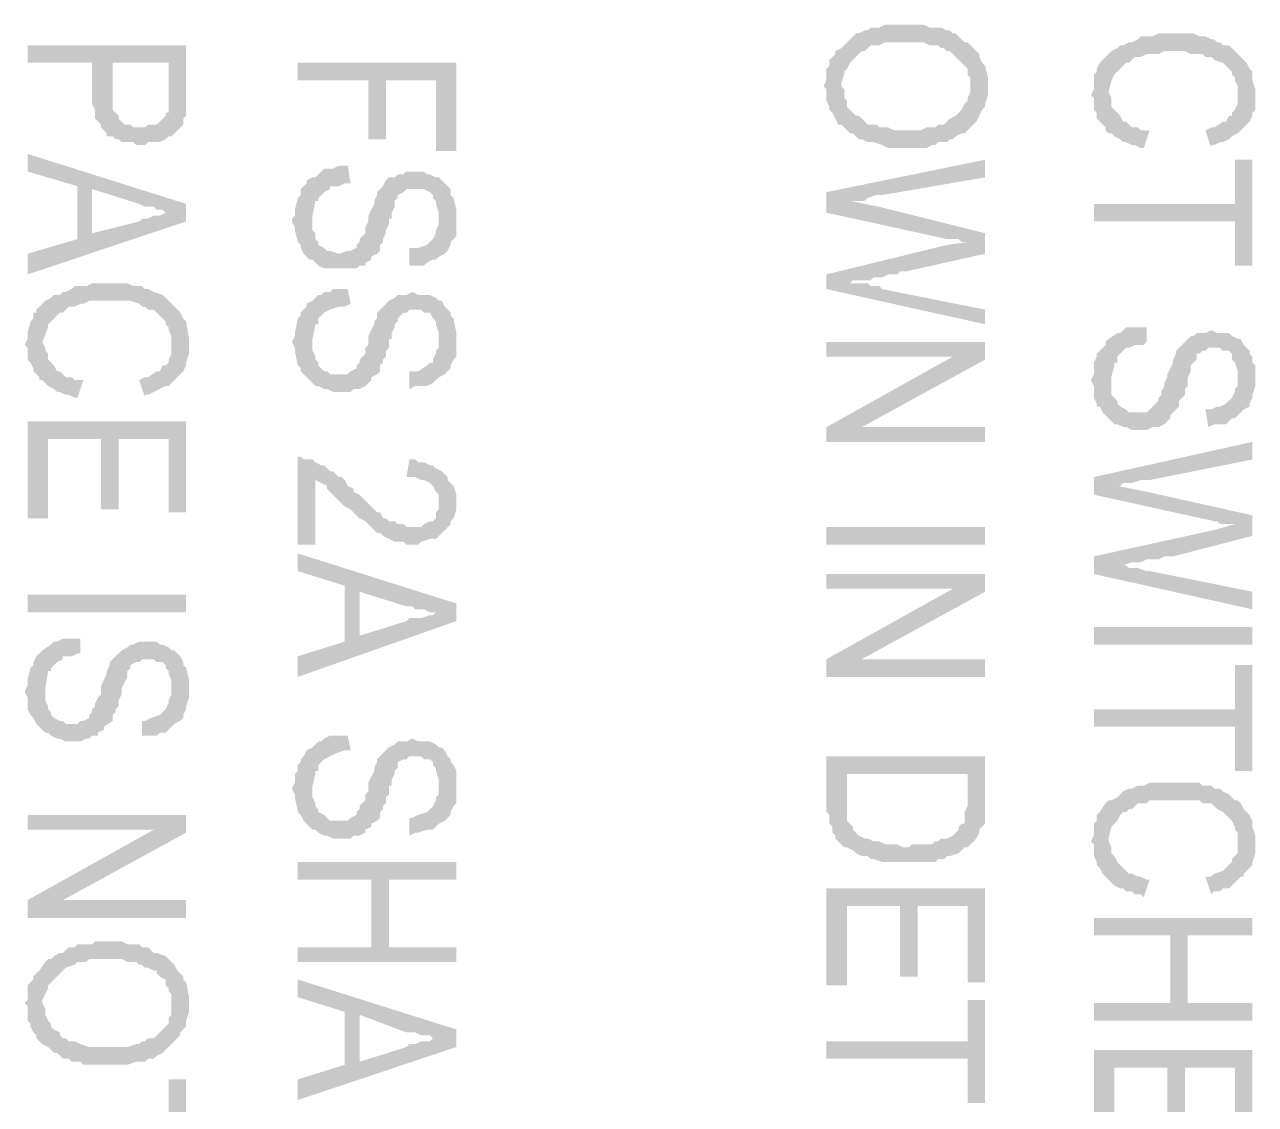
# Model space of a CAD drawing. Header units: inches. Extents: x -186 to 186, y -282 to 282.
# Drawn here: x -17.67 to -2.15, y 80.98 to 94.59 of the extents above; entities that cross this region are included whole.
import ezdxf

# ---------------------------------------------------------------- set-up
doc = ezdxf.new("R2010")
doc.units = ezdxf.units.IN
doc.header["$MEASUREMENT"] = 0
doc.layers.add('H', color=7, linetype='CONTINUOUS', lineweight=100)

msp = doc.modelspace()

# ---------------------------------------------------------------- hatches: boundary and pattern name
at = {"layer": 'H', "linetype": 'Continuous'}
for points in [[(-5.519, 93.815), (-5.519, 93.926), (-5.556, 94.074), (-5.593, 94.111), (-5.63, 94.185), (-5.63, 94.222), (-5.667, 94.259), (-5.704, 94.296), (-5.741, 94.333), (-5.778, 94.37), (-5.815, 94.37), (-5.852, 94.407), (-5.926, 94.481), (-5.963, 94.481), (-6, 94.519), (-6.037, 94.519), (-6.111, 94.556), (-6.148, 94.556), (-6.222, 94.556), (-6.259, 94.556), (-6.333, 94.593), (-6.37, 94.593), (-6.704, 94.593), (-6.778, 94.593), (-6.815, 94.593), (-6.889, 94.556), (-6.926, 94.556), (-7, 94.556), (-7.037, 94.519), (-7.074, 94.519), (-7.148, 94.481), (-7.185, 94.481), (-7.222, 94.444), (-7.259, 94.407), (-7.296, 94.37), (-7.333, 94.333), (-7.37, 94.296), (-7.444, 94.259), (-7.444, 94.222), (-7.481, 94.185), (-7.519, 94.148), (-7.519, 94.074), (-7.556, 94.037), (-7.556, 93.926), (-7.556, 93.889), (-7.593, 93.815), (-7.556, 93.778), (-7.556, 93.667), (-7.556, 93.63), (-7.519, 93.556), (-7.519, 93.519), (-7.481, 93.481), (-7.444, 93.407), (-7.407, 93.333), (-7.37, 93.333), (-7.37, 93.852), (-7.333, 93.963), (-7.333, 94), (-7.296, 94.037), (-7.259, 94.111), (-7.222, 94.148), (-7.185, 94.185), (-7.148, 94.222), (-7.111, 94.259), (-7.074, 94.259), (-7, 94.333), (-6.889, 94.333), (-6.815, 94.37), (-6.778, 94.37), (-6.63, 94.37), (-6.556, 94.37), (-6.519, 94.37), (-6.37, 94.37), (-6.333, 94.37), (-6.259, 94.333), (-6.185, 94.333), (-6.148, 94.333), (-6.111, 94.296), (-6.074, 94.296), (-6.037, 94.259), (-6, 94.259), (-5.963, 94.222), (-5.926, 94.185), (-5.889, 94.148), (-5.852, 94.111), (-5.815, 94.074), (-5.778, 94.037), (-5.778, 93.963), (-5.741, 93.926), (-5.741, 93.296), (-5.704, 93.333), (-5.667, 93.37), (-5.63, 93.444), (-5.593, 93.519), (-5.556, 93.556), (-5.556, 93.593), (-5.519, 93.704), (-5.519, 93.778)], [(-2.37, 94.222), (-2.407, 94.259), (-2.444, 94.296), (-2.481, 94.333), (-2.556, 94.333), (-2.593, 94.37), (-2.63, 94.37), (-2.667, 94.407), (-2.704, 94.407), (-2.778, 94.444), (-2.815, 94.444), (-2.852, 94.444), (-2.926, 94.481), (-2.963, 94.481), (-3.037, 94.481), (-3.259, 94.481), (-3.333, 94.481), (-3.37, 94.481), (-3.444, 94.444), (-3.481, 94.444), (-3.556, 94.444), (-3.593, 94.444), (-3.63, 94.407), (-3.704, 94.37), (-3.741, 94.37), (-3.815, 94.333), (-3.852, 94.333), (-3.889, 94.296), (-3.963, 94.259), (-4, 94.222), (-4.037, 94.185), (-4.074, 94.148), (-4.111, 94.111), (-4.148, 94.037), (-4.148, 94), (-4.185, 93.963), (-4.185, 93.852), (-4.185, 93.778), (-4.222, 93.704), (-4.185, 93.667), (-4.185, 93.63), (-4.185, 93.556), (-4.185, 93.519), (-4.148, 93.481), (-4.148, 93.407), (-4.111, 93.37), (-4.074, 93.333), (-4.037, 93.296), (-4.037, 93.259), (-4, 93.222), (-4, 93.741), (-3.963, 93.889), (-3.926, 93.963), (-3.889, 94), (-3.852, 94.037), (-3.815, 94.074), (-3.778, 94.111), (-3.741, 94.111), (-3.704, 94.148), (-3.667, 94.185), (-3.63, 94.185), (-3.593, 94.185), (-3.519, 94.222), (-3.481, 94.222), (-3.407, 94.222), (-3.37, 94.222), (-3.296, 94.259), (-3.037, 94.259), (-2.963, 94.222), (-2.889, 94.222), (-2.852, 94.222), (-2.815, 94.222), (-2.778, 94.185), (-2.704, 94.185), (-2.667, 94.148), (-2.556, 94.111), (-2.519, 94.074), (-2.481, 94.037), (-2.444, 94), (-2.444, 93.963), (-2.407, 93.926), (-2.407, 93.889), (-2.37, 93.815), (-2.37, 93.778), (-2.37, 93.704)], [(-15.63, 93.704), (-15.63, 94.333), (-17.63, 94.333), (-17.63, 94.111), (-16.815, 94.111), (-16.815, 93.593), (-16.778, 93.519), (-16.778, 93.407), (-16.741, 93.37), (-16.704, 93.333), (-16.704, 93.296), (-16.667, 93.259), (-16.63, 93.222), (-16.63, 93.185), (-16.556, 93.185), (-16.556, 94.111), (-15.852, 94.111), (-15.852, 93.185), (-15.815, 93.185), (-15.778, 93.222), (-15.741, 93.259), (-15.704, 93.296), (-15.667, 93.333), (-15.667, 93.407), (-15.63, 93.444), (-15.63, 93.481), (-15.63, 93.519), (-15.63, 93.556), (-15.63, 93.63)], [(-2.148, 93.704), (-2.148, 93.778), (-2.185, 93.889), (-2.185, 93.963), (-2.185, 94), (-2.222, 94.037), (-2.259, 94.111), (-2.296, 94.148), (-2.333, 94.185), (-2.37, 94.222), (-2.37, 93.704), (-2.37, 93.63), (-2.37, 93.593), (-2.407, 93.519), (-2.444, 93.481), (-2.444, 93.444), (-2.481, 93.444), (-2.519, 93.37), (-2.556, 93.37), (-2.667, 93.296), (-2.704, 93.296), (-2.778, 93.259), (-2.704, 93.037), (-2.704, 93.074), (-2.667, 93.074), (-2.593, 93.111), (-2.556, 93.111), (-2.481, 93.148), (-2.444, 93.185), (-2.37, 93.222), (-2.333, 93.259), (-2.296, 93.296), (-2.259, 93.333), (-2.222, 93.37), (-2.185, 93.444), (-2.185, 93.481), (-2.148, 93.519), (-2.148, 93.593), (-2.148, 93.63)], [(-15.852, 93.185), (-15.852, 93.704), (-15.852, 93.593), (-15.852, 93.556), (-15.852, 93.481), (-15.889, 93.481), (-15.889, 93.444), (-15.963, 93.37), (-16, 93.333), (-16.037, 93.333), (-16.111, 93.333), (-16.148, 93.296), (-16.296, 93.296), (-16.333, 93.333), (-16.407, 93.333), (-16.444, 93.37), (-16.481, 93.407), (-16.481, 93.444), (-16.519, 93.481), (-16.556, 93.519), (-16.556, 93.556), (-16.556, 93.63), (-16.556, 93.704), (-16.556, 94.111), (-16.556, 93.185), (-16.519, 93.148), (-16.481, 93.148), (-16.444, 93.111), (-16.37, 93.111), (-16.296, 93.111), (-16.259, 93.074), (-16.148, 93.074), (-16.111, 93.111), (-16.037, 93.111), (-16, 93.111), (-15.963, 93.111), (-15.889, 93.148)], [(-12.222, 93), (-12.222, 94.111), (-14.222, 94.111), (-14.222, 93.889), (-13.333, 93.889), (-13.333, 93.148), (-13.111, 93.148), (-13.111, 93.889), (-12.481, 93.889), (-12.481, 93)], [(-5.741, 93.296), (-5.741, 93.815), (-5.741, 93.741), (-5.778, 93.667), (-5.778, 93.63), (-5.815, 93.593), (-5.852, 93.519), (-5.889, 93.481), (-5.926, 93.444), (-6, 93.407), (-6.037, 93.37), (-6.074, 93.333), (-6.111, 93.333), (-6.148, 93.333), (-6.185, 93.296), (-6.259, 93.296), (-6.296, 93.296), (-6.37, 93.259), (-6.704, 93.259), (-6.778, 93.296), (-6.815, 93.296), (-6.889, 93.296), (-6.926, 93.333), (-7, 93.333), (-7.037, 93.333), (-7.074, 93.37), (-7.111, 93.407), (-7.148, 93.444), (-7.185, 93.444), (-7.222, 93.481), (-7.259, 93.519), (-7.296, 93.556), (-7.296, 93.63), (-7.333, 93.667), (-7.333, 93.704), (-7.333, 93.778), (-7.37, 93.815), (-7.37, 93.333), (-7.333, 93.296), (-7.259, 93.222), (-7.222, 93.222), (-7.185, 93.185), (-7.148, 93.148), (-7.111, 93.148), (-7.037, 93.111), (-7, 93.111), (-6.963, 93.111), (-6.852, 93.074), (-6.778, 93.037), (-6.741, 93.037), (-6.667, 93.037), (-6.407, 93.037), (-6.37, 93.037), (-6.296, 93.037), (-6.222, 93.074), (-6.185, 93.074), (-6.148, 93.111), (-6.111, 93.111), (-6.037, 93.111), (-6, 93.148), (-5.963, 93.148), (-5.926, 93.185), (-5.852, 93.222), (-5.815, 93.222), (-5.778, 93.259)], [(-3.481, 93.259), (-3.519, 93.259), (-3.593, 93.259), (-3.63, 93.296), (-3.704, 93.296), (-3.741, 93.333), (-3.778, 93.37), (-3.815, 93.37), (-3.852, 93.444), (-3.889, 93.481), (-3.926, 93.519), (-3.963, 93.556), (-3.963, 93.63), (-3.963, 93.667), (-4, 93.741), (-4, 93.222), (-3.963, 93.222), (-3.926, 93.185), (-3.852, 93.148), (-3.815, 93.111), (-3.778, 93.111), (-3.704, 93.074), (-3.667, 93.074), (-3.593, 93.037), (-3.556, 93.037)], [(-15.63, 92.111), (-15.63, 92.333), (-17.63, 92.963), (-17.63, 92.741), (-17, 92.556), (-17, 91.889), (-16.815, 92.519), (-16.222, 92.333), (-16.148, 92.296), (-16.111, 92.296), (-16.037, 92.296), (-16, 92.259), (-15.926, 92.259), (-15.889, 92.222), (-15.815, 92.222)], [(-13.556, 92.593), (-13.593, 92.815), (-13.704, 92.815), (-13.778, 92.778), (-13.815, 92.778), (-13.889, 92.778), (-13.926, 92.741), (-13.963, 92.704), (-14, 92.667), (-14.037, 92.667), (-14.037, 92.111), (-14.037, 92.148), (-14.037, 92.185), (-14, 92.37), (-13.963, 92.37), (-13.963, 92.407), (-13.926, 92.444), (-13.889, 92.481), (-13.815, 92.519), (-13.815, 92.556), (-13.741, 92.556), (-13.704, 92.556), (-13.63, 92.593)], [(-5.556, 92.667), (-5.556, 92.889), (-7.556, 92.481), (-7.259, 92.37), (-7.222, 92.37), (-7.185, 92.37), (-7.148, 92.37), (-7.074, 92.37), (-7.037, 92.407), (-6.926, 92.444), (-6.852, 92.444)], [(-2.185, 91.556), (-2.185, 92.889), (-2.407, 92.889), (-2.407, 92.333), (-4.185, 92.333), (-4.185, 92.111), (-2.407, 92.111), (-2.407, 91.556)], [(-12.222, 92.148), (-12.222, 92.259), (-12.259, 92.407), (-12.296, 92.444), (-12.296, 92.519), (-12.333, 92.556), (-12.37, 92.593), (-12.407, 92.63), (-12.444, 92.667), (-12.481, 92.667), (-12.556, 92.704), (-12.593, 92.704), (-12.63, 92.741), (-12.704, 92.741), (-12.778, 92.741), (-12.852, 92.741), (-12.889, 92.704), (-12.963, 92.704), (-13, 92.667), (-13.074, 92.667), (-13.111, 92.63), (-13.148, 92.556), (-13.185, 92.519), (-13.222, 92.481), (-13.222, 92.444), (-13.259, 92.37), (-13.259, 92.333), (-13.296, 92.259), (-13.333, 92.185), (-13.333, 92.111), (-13.37, 92.037), (-13.37, 91.963), (-13.407, 91.926), (-13.444, 91.889), (-13.444, 91.852), (-13.481, 91.815), (-13.481, 91.778), (-13.556, 91.741), (-13.593, 91.741), (-13.704, 91.704), (-13.815, 91.741), (-13.852, 91.741), (-13.889, 91.778), (-13.963, 91.815), (-13.963, 91.852), (-14, 91.889), (-14, 91.963), (-14.037, 92), (-14.037, 92.037), (-14.037, 92.111), (-14.037, 92.667), (-14.111, 92.63), (-14.111, 92.593), (-14.148, 92.556), (-14.185, 92.519), (-14.185, 92.444), (-14.222, 92.407), (-14.259, 92.259), (-14.259, 92.185), (-14.296, 92.148), (-14.296, 92.111), (-14.259, 92.037), (-14.259, 92), (-14.222, 91.852), (-14.185, 91.815), (-14.185, 91.778), (-14.148, 91.704), (-14.111, 91.667), (-14.074, 91.63), (-14.037, 91.63), (-14, 91.593), (-13.963, 91.556), (-13.889, 91.519), (-13.852, 91.519), (-13.778, 91.519), (-13.556, 91.519), (-13.519, 91.519), (-13.481, 91.519), (-13.444, 91.556), (-13.37, 91.556), (-13.37, 91.593), (-13.296, 91.63), (-13.296, 91.667), (-13.222, 91.704), (-13.185, 91.741), (-13.185, 91.815), (-13.148, 91.852), (-13.148, 91.889), (-13.111, 91.963), (-13.111, 92), (-13.074, 92.074), (-13.074, 92.148), (-13.037, 92.148), (-13.037, 92.222), (-13, 92.296), (-13, 92.37), (-12.963, 92.407), (-12.963, 92.444), (-12.889, 92.481), (-12.852, 92.519), (-12.815, 92.519), (-12.704, 92.519), (-12.667, 92.519), (-12.63, 92.519), (-12.556, 92.481), (-12.519, 92.444), (-12.519, 92.407), (-12.481, 92.37), (-12.481, 92.333), (-12.444, 92.222), (-12.444, 92.148), (-12.444, 91.667), (-12.37, 91.704), (-12.333, 91.741), (-12.296, 91.815), (-12.296, 91.852), (-12.259, 91.889), (-12.222, 91.926), (-12.222, 92.037), (-12.222, 92.111)], [(-15.63, 92.111), (-15.815, 92.222), (-15.852, 92.222), (-15.889, 92.222), (-15.963, 92.185), (-16, 92.185), (-16.037, 92.185), (-16.111, 92.148), (-16.185, 92.148), (-16.222, 92.111), (-16.815, 91.963), (-16.815, 92.519), (-17, 91.889), (-17.63, 91.704), (-17.63, 91.444)], [(-5.556, 91.704), (-5.556, 91.963), (-6.889, 92.296), (-7.259, 92.37), (-7.556, 92.481), (-7.556, 92.222), (-6.037, 91.889), (-6, 91.889), (-5.963, 91.889), (-5.889, 91.889), (-5.852, 91.852), (-5.778, 91.852)], [(-12.444, 91.667), (-12.444, 92.148), (-12.444, 92.111), (-12.444, 92.074), (-12.481, 92), (-12.481, 91.963), (-12.519, 91.889), (-12.556, 91.852), (-12.593, 91.815), (-12.704, 91.778), (-12.778, 91.778), (-12.815, 91.778), (-12.815, 91.556), (-12.741, 91.556), (-12.704, 91.556), (-12.63, 91.556), (-12.593, 91.593), (-12.519, 91.63), (-12.481, 91.63)], [(-5.556, 91.704), (-5.778, 91.852), (-6.037, 91.815), (-7.556, 91.444), (-7.259, 91.333), (-7.222, 91.37), (-7.185, 91.37), (-7.111, 91.37), (-7.074, 91.37), (-7, 91.37), (-6.963, 91.407), (-6.889, 91.407), (-6.852, 91.407), (-6.778, 91.444), (-6.667, 91.444), (-6.63, 91.481), (-6.556, 91.481)], [(-5.556, 90.815), (-5.556, 91), (-6.852, 91.259), (-6.889, 91.296), (-6.963, 91.296), (-7, 91.296), (-7.037, 91.333), (-7.111, 91.333), (-7.148, 91.333), (-7.222, 91.333), (-7.259, 91.333), (-7.556, 91.444), (-7.556, 91.259)], [(-15.815, 91.074), (-15.852, 91.111), (-15.889, 91.148), (-15.926, 91.185), (-16.037, 91.222), (-16.111, 91.259), (-16.148, 91.259), (-16.185, 91.296), (-16.259, 91.296), (-16.296, 91.296), (-16.37, 91.333), (-16.407, 91.333), (-16.481, 91.333), (-16.704, 91.333), (-16.778, 91.333), (-16.815, 91.333), (-16.889, 91.296), (-16.926, 91.296), (-17, 91.296), (-17.037, 91.296), (-17.074, 91.259), (-17.148, 91.222), (-17.185, 91.222), (-17.222, 91.185), (-17.296, 91.185), (-17.333, 91.148), (-17.407, 91.111), (-17.444, 91.074), (-17.481, 91.037), (-17.519, 91), (-17.519, 90.963), (-17.556, 90.963), (-17.556, 90.889), (-17.593, 90.852), (-17.63, 90.704), (-17.63, 90.63), (-17.667, 90.556), (-17.63, 90.519), (-17.63, 90.481), (-17.63, 90.407), (-17.63, 90.37), (-17.593, 90.333), (-17.556, 90.259), (-17.556, 90.222), (-17.519, 90.185), (-17.481, 90.148), (-17.481, 90.111), (-17.444, 90.111), (-17.444, 90.593), (-17.37, 90.778), (-17.37, 90.815), (-17.333, 90.852), (-17.296, 90.889), (-17.259, 90.926), (-17.222, 90.963), (-17.185, 90.963), (-17.148, 91), (-17.111, 91.037), (-17.074, 91.037), (-17.037, 91.037), (-16.963, 91.074), (-16.926, 91.074), (-16.852, 91.111), (-16.815, 91.111), (-16.741, 91.111), (-16.481, 91.111), (-16.407, 91.111), (-16.333, 91.111), (-16.222, 91.074), (-16.185, 91.037), (-16.148, 91.037), (-16.111, 91), (-16.037, 91), (-16, 90.963), (-15.963, 90.926), (-15.926, 90.889), (-15.889, 90.852), (-15.889, 90.815), (-15.852, 90.778), (-15.852, 90.741), (-15.815, 90.667), (-15.815, 90.63), (-15.815, 90.556)], [(-13.556, 91.074), (-13.593, 91.259), (-13.704, 91.259), (-13.778, 91.259), (-13.815, 91.222), (-13.889, 91.222), (-13.926, 91.185), (-13.963, 91.185), (-14, 91.148), (-14.037, 91.111), (-14.037, 90.593), (-14.037, 90.63), (-14, 90.815), (-13.963, 90.815), (-13.963, 90.889), (-13.926, 90.926), (-13.889, 90.963), (-13.815, 91), (-13.704, 91.037), (-13.63, 91.037)], [(-12.222, 90.63), (-12.222, 90.704), (-12.259, 90.889), (-12.296, 90.926), (-12.296, 90.963), (-12.333, 91), (-12.37, 91.037), (-12.407, 91.111), (-12.444, 91.111), (-12.481, 91.148), (-12.556, 91.185), (-12.593, 91.185), (-12.63, 91.185), (-12.704, 91.185), (-12.778, 91.222), (-12.852, 91.185), (-12.889, 91.185), (-12.963, 91.185), (-13, 91.148), (-13.074, 91.111), (-13.148, 91.037), (-13.185, 91), (-13.222, 90.963), (-13.222, 90.889), (-13.259, 90.852), (-13.259, 90.815), (-13.296, 90.741), (-13.333, 90.667), (-13.333, 90.63), (-13.333, 90.556), (-13.37, 90.519), (-13.37, 90.444), (-13.407, 90.407), (-13.444, 90.37), (-13.444, 90.333), (-13.481, 90.296), (-13.481, 90.259), (-13.556, 90.222), (-13.593, 90.185), (-13.63, 90.185), (-13.704, 90.185), (-13.778, 90.185), (-13.815, 90.185), (-13.852, 90.222), (-13.889, 90.222), (-13.963, 90.296), (-13.963, 90.333), (-14, 90.37), (-14, 90.407), (-14.037, 90.481), (-14.037, 90.519), (-14.037, 90.593), (-14.037, 91.111), (-14.111, 91.074), (-14.111, 91.037), (-14.148, 91), (-14.185, 90.963), (-14.185, 90.926), (-14.222, 90.889), (-14.259, 90.704), (-14.259, 90.667), (-14.296, 90.593), (-14.259, 90.519), (-14.259, 90.481), (-14.222, 90.296), (-14.185, 90.259), (-14.185, 90.222), (-14.148, 90.185), (-14.111, 90.148), (-14.074, 90.111), (-14.037, 90.074), (-14, 90.037), (-13.963, 90.037), (-13.889, 90), (-13.852, 90), (-13.778, 89.963), (-13.556, 89.963), (-13.519, 90), (-13.481, 90), (-13.444, 90), (-13.37, 90.037), (-13.296, 90.111), (-13.296, 90.148), (-13.222, 90.185), (-13.185, 90.222), (-13.185, 90.259), (-13.185, 90.296), (-13.148, 90.333), (-13.148, 90.37), (-13.111, 90.407), (-13.111, 90.481), (-13.074, 90.519), (-13.074, 90.63), (-13.037, 90.63), (-13.037, 90.704), (-13, 90.778), (-13, 90.815), (-12.963, 90.852), (-12.963, 90.889), (-12.889, 90.963), (-12.852, 90.963), (-12.815, 91), (-12.704, 91), (-12.667, 91), (-12.63, 90.963), (-12.556, 90.963), (-12.519, 90.889), (-12.481, 90.852), (-12.481, 90.815), (-12.444, 90.704), (-12.444, 90.63), (-12.444, 90.148), (-12.37, 90.185), (-12.333, 90.222), (-12.296, 90.259), (-12.296, 90.296), (-12.259, 90.37), (-12.222, 90.407), (-12.222, 90.519), (-12.222, 90.556)], [(-15.593, 90.556), (-15.593, 90.63), (-15.63, 90.852), (-15.667, 90.889), (-15.704, 90.963), (-15.741, 91), (-15.778, 91.037), (-15.815, 91.074), (-15.815, 90.556), (-15.815, 90.481), (-15.815, 90.444), (-15.852, 90.37), (-15.852, 90.333), (-15.889, 90.296), (-15.926, 90.296), (-15.963, 90.222), (-16, 90.222), (-16.111, 90.148), (-16.148, 90.148), (-16.222, 90.111), (-16.148, 89.889), (-16.148, 89.926), (-16.111, 89.926), (-16.037, 89.963), (-15.889, 90.037), (-15.852, 90.037), (-15.815, 90.074), (-15.778, 90.111), (-15.741, 90.148), (-15.704, 90.185), (-15.667, 90.222), (-15.63, 90.296), (-15.63, 90.333), (-15.593, 90.444), (-15.593, 90.481)], [(-12.444, 90.148), (-12.444, 90.63), (-12.444, 90.593), (-12.444, 90.519), (-12.481, 90.481), (-12.481, 90.444), (-12.519, 90.37), (-12.519, 90.333), (-12.556, 90.333), (-12.593, 90.296), (-12.704, 90.222), (-12.778, 90.222), (-12.815, 90.222), (-12.815, 90), (-12.741, 90.037), (-12.704, 90.037), (-12.63, 90.037), (-12.593, 90.037), (-12.519, 90.074), (-12.481, 90.111)], [(-2.148, 90.148), (-2.148, 90.222), (-2.148, 90.296), (-2.185, 90.333), (-2.185, 90.407), (-2.222, 90.444), (-2.222, 90.481), (-2.259, 90.519), (-2.296, 90.556), (-2.333, 90.63), (-2.37, 90.63), (-2.444, 90.667), (-2.481, 90.704), (-2.519, 90.704), (-2.556, 90.704), (-2.63, 90.704), (-2.704, 90.741), (-2.778, 90.704), (-2.852, 90.704), (-2.889, 90.704), (-2.926, 90.667), (-2.963, 90.667), (-3, 90.63), (-3.037, 90.593), (-3.074, 90.556), (-3.111, 90.519), (-3.148, 90.481), (-3.148, 90.444), (-3.185, 90.37), (-3.185, 90.333), (-3.222, 90.259), (-3.259, 90.185), (-3.259, 90.148), (-3.296, 90.074), (-3.296, 90.037), (-3.333, 89.963), (-3.333, 89.926), (-3.37, 89.889), (-3.37, 89.852), (-3.407, 89.815), (-3.444, 89.778), (-3.481, 89.741), (-3.519, 89.704), (-3.556, 89.704), (-3.63, 89.704), (-3.704, 89.704), (-3.741, 89.704), (-3.778, 89.741), (-3.852, 89.778), (-3.889, 89.815), (-3.889, 89.852), (-3.926, 89.889), (-3.963, 89.926), (-3.963, 90), (-3.963, 90.037), (-3.963, 90.111), (-4, 90.63), (-4.037, 90.593), (-4.037, 90.556), (-4.074, 90.519), (-4.111, 90.481), (-4.148, 90.444), (-4.148, 90.407), (-4.185, 90.333), (-4.185, 90.296), (-4.185, 90.222), (-4.185, 90.185), (-4.222, 90.111), (-4.185, 90.037), (-4.185, 90), (-4.185, 89.889), (-4.148, 89.815), (-4.148, 89.778), (-4.111, 89.778), (-4.074, 89.704), (-4.037, 89.667), (-4, 89.63), (-3.963, 89.593), (-3.926, 89.556), (-3.889, 89.556), (-3.815, 89.519), (-3.778, 89.519), (-3.704, 89.481), (-3.519, 89.481), (-3.444, 89.519), (-3.407, 89.519), (-3.37, 89.519), (-3.296, 89.556), (-3.222, 89.63), (-3.222, 89.667), (-3.185, 89.704), (-3.148, 89.741), (-3.111, 89.778), (-3.111, 89.815), (-3.111, 89.852), (-3.074, 89.889), (-3.037, 89.926), (-3.037, 90), (-3, 90.037), (-3, 90.148), (-2.963, 90.222), (-2.963, 90.296), (-2.926, 90.333), (-2.889, 90.37), (-2.889, 90.444), (-2.852, 90.444), (-2.815, 90.481), (-2.778, 90.481), (-2.741, 90.519), (-2.63, 90.519), (-2.593, 90.519), (-2.556, 90.481), (-2.481, 90.481), (-2.444, 90.444), (-2.444, 90.407), (-2.444, 90.37), (-2.407, 90.333), (-2.37, 90.222), (-2.37, 90.148), (-2.37, 89.667), (-2.333, 89.704), (-2.296, 89.741), (-2.222, 89.778), (-2.222, 89.815), (-2.185, 89.889), (-2.185, 89.926), (-2.148, 90.037), (-2.148, 90.111)], [(-3.519, 90.593), (-3.519, 90.778), (-3.667, 90.778), (-3.778, 90.778), (-3.815, 90.741), (-3.852, 90.704), (-3.889, 90.704), (-4, 90.63), (-3.963, 90.111), (-3.963, 90.148), (-3.926, 90.296), (-3.926, 90.333), (-3.889, 90.333), (-3.889, 90.407), (-3.852, 90.444), (-3.815, 90.481), (-3.778, 90.519), (-3.741, 90.519), (-3.667, 90.556), (-3.63, 90.556), (-3.556, 90.556)], [(-16.926, 90.111), (-16.963, 90.111), (-17.037, 90.111), (-17.074, 90.148), (-17.148, 90.148), (-17.185, 90.185), (-17.222, 90.222), (-17.259, 90.222), (-17.296, 90.296), (-17.333, 90.333), (-17.37, 90.37), (-17.37, 90.444), (-17.407, 90.481), (-17.407, 90.519), (-17.444, 90.593), (-17.444, 90.111), (-17.407, 90.074), (-17.37, 90.037), (-17.296, 90), (-17.259, 89.963), (-17.222, 89.963), (-17.148, 89.926), (-17.111, 89.926), (-17.037, 89.889), (-17, 89.889)], [(-5.556, 90.37), (-5.556, 90.593), (-7.556, 90.593), (-7.556, 90.407), (-5.963, 90.407)], [(-5.556, 90.37), (-5.963, 90.407), (-7.556, 89.519), (-7.111, 89.519)], [(-2.37, 89.667), (-2.37, 90.148), (-2.37, 90.111), (-2.37, 90.037), (-2.407, 90), (-2.407, 89.963), (-2.444, 89.889), (-2.481, 89.852), (-2.519, 89.815), (-2.593, 89.778), (-2.63, 89.778), (-2.704, 89.741), (-2.778, 89.741), (-2.741, 89.519), (-2.667, 89.556), (-2.63, 89.556), (-2.556, 89.556), (-2.519, 89.556), (-2.481, 89.593), (-2.444, 89.63), (-2.407, 89.63)], [(-15.63, 88.444), (-15.63, 89.593), (-17.63, 89.593), (-17.63, 88.37), (-17.37, 88.37), (-17.37, 89.37), (-16.704, 89.37), (-16.704, 88.481), (-16.481, 88.481), (-16.481, 89.37), (-15.852, 89.37), (-15.852, 88.444)], [(-5.556, 89.333), (-5.556, 89.519), (-7.111, 89.519), (-7.556, 89.519), (-7.556, 89.333)], [(-2.185, 89.111), (-2.185, 89.333), (-4.185, 88.889), (-3.889, 88.778), (-3.852, 88.778), (-3.815, 88.815), (-3.778, 88.815), (-3.704, 88.815), (-3.593, 88.852), (-3.556, 88.852), (-3.481, 88.852)], [(-12.407, 88.185), (-12.444, 88.556), (-12.444, 88.519), (-12.444, 88.481), (-12.481, 88.444), (-12.481, 88.37), (-12.519, 88.333), (-12.556, 88.333), (-12.63, 88.296), (-12.667, 88.259), (-12.704, 88.259), (-12.778, 88.259), (-12.815, 88.259), (-12.852, 88.259), (-12.889, 88.296), (-12.963, 88.296), (-13, 88.333), (-13.074, 88.333), (-13.111, 88.37), (-13.148, 88.37), (-13.185, 88.444), (-13.222, 88.444), (-13.259, 88.481), (-13.296, 88.519), (-13.333, 88.556), (-13.444, 88.667), (-13.519, 88.704), (-13.519, 88.741), (-13.593, 88.778), (-13.63, 88.852), (-13.667, 88.889), (-13.704, 88.889), (-13.778, 88.963), (-13.815, 88.963), (-13.852, 89), (-13.889, 89.037), (-13.926, 89.037), (-14, 89.074), (-14.037, 89.111), (-14.148, 89.111), (-14.185, 89.148), (-14.222, 89.148), (-14.222, 88.037), (-14, 88.037), (-14, 88.852), (-13.926, 88.815), (-13.852, 88.778), (-13.852, 88.741), (-13.815, 88.704), (-13.778, 88.667), (-13.741, 88.63), (-13.63, 88.519), (-13.556, 88.481), (-13.519, 88.444), (-13.481, 88.407), (-13.444, 88.37), (-13.37, 88.333), (-13.333, 88.296), (-13.296, 88.259), (-13.259, 88.222), (-13.222, 88.185), (-13.185, 88.185), (-13.148, 88.148), (-13, 88.074), (-12.963, 88.074), (-12.889, 88.074), (-12.852, 88.037), (-12.704, 88.037), (-12.667, 88.074), (-12.556, 88.111), (-12.481, 88.111), (-12.444, 88.148)], [(-12.222, 88.556), (-12.222, 88.667), (-12.259, 88.778), (-12.296, 88.815), (-12.333, 88.852), (-12.333, 88.889), (-12.37, 88.926), (-12.407, 88.963), (-12.481, 89), (-12.519, 89.037), (-12.556, 89.037), (-12.63, 89.074), (-12.704, 89.074), (-12.741, 89.111), (-12.815, 89.111), (-12.852, 88.889), (-12.778, 88.889), (-12.741, 88.889), (-12.667, 88.852), (-12.63, 88.852), (-12.556, 88.815), (-12.519, 88.778), (-12.481, 88.704), (-12.444, 88.667), (-12.444, 88.63), (-12.444, 88.556), (-12.407, 88.185), (-12.37, 88.222), (-12.333, 88.259), (-12.296, 88.296), (-12.296, 88.333), (-12.259, 88.37), (-12.222, 88.481)], [(-2.185, 88.148), (-2.185, 88.407), (-3.519, 88.704), (-3.889, 88.778), (-4.185, 88.889), (-4.185, 88.667), (-2.667, 88.333), (-2.63, 88.333), (-2.593, 88.296), (-2.519, 88.296), (-2.481, 88.296), (-2.407, 88.296)], [(-7.556, 88.037), (-5.556, 88.037), (-5.556, 88.259), (-7.556, 88.259)], [(-2.185, 88.148), (-2.407, 88.296), (-2.667, 88.222), (-4.185, 87.889), (-3.889, 87.778), (-3.852, 87.778), (-3.815, 87.778), (-3.704, 87.815), (-3.63, 87.815), (-3.593, 87.815), (-3.519, 87.852), (-3.481, 87.852), (-3.407, 87.852), (-3.37, 87.852), (-3.296, 87.889), (-3.222, 87.889), (-3.185, 87.889)], [(-12.222, 87.074), (-12.222, 87.296), (-14.222, 87.926), (-14.222, 87.704), (-13.63, 87.519), (-13.63, 86.815), (-13.444, 87.444), (-12.852, 87.259), (-12.778, 87.259), (-12.741, 87.222), (-12.667, 87.222), (-12.63, 87.222), (-12.556, 87.185), (-12.519, 87.185), (-12.444, 87.185)], [(-2.185, 87.222), (-2.185, 87.444), (-3.481, 87.704), (-3.519, 87.704), (-3.63, 87.741), (-3.667, 87.741), (-3.741, 87.741), (-3.778, 87.778), (-3.852, 87.778), (-3.889, 87.778), (-4.185, 87.889), (-4.185, 87.667)], [(-5.556, 87.444), (-5.556, 87.667), (-7.556, 87.667), (-7.556, 87.481), (-5.963, 87.481)], [(-17.63, 87.185), (-15.63, 87.185), (-15.63, 87.407), (-17.63, 87.407)], [(-12.222, 87.074), (-12.444, 87.185), (-12.481, 87.185), (-12.519, 87.148), (-12.556, 87.148), (-12.667, 87.111), (-12.741, 87.111), (-12.815, 87.111), (-12.852, 87.074), (-13.444, 86.889), (-13.444, 87.444), (-13.63, 86.815), (-14.222, 86.63), (-14.222, 86.37)], [(-5.556, 87.444), (-5.963, 87.481), (-7.556, 86.593), (-7.111, 86.593)], [(-4.185, 86.778), (-2.185, 86.778), (-2.185, 87), (-4.185, 87)], [(-15.593, 86.222), (-15.593, 86.333), (-15.63, 86.481), (-15.667, 86.519), (-15.667, 86.556), (-15.704, 86.63), (-15.741, 86.667), (-15.778, 86.704), (-15.815, 86.704), (-15.852, 86.741), (-15.926, 86.778), (-15.963, 86.778), (-16, 86.815), (-16.074, 86.815), (-16.148, 86.815), (-16.222, 86.815), (-16.296, 86.778), (-16.333, 86.778), (-16.37, 86.741), (-16.444, 86.704), (-16.481, 86.667), (-16.519, 86.63), (-16.556, 86.593), (-16.593, 86.556), (-16.593, 86.519), (-16.63, 86.444), (-16.63, 86.407), (-16.704, 86.259), (-16.704, 86.222), (-16.704, 86.148), (-16.741, 86.111), (-16.778, 86.037), (-16.778, 86), (-16.815, 85.963), (-16.815, 85.926), (-16.852, 85.889), (-16.852, 85.852), (-16.926, 85.815), (-16.963, 85.815), (-17, 85.778), (-17.074, 85.778), (-17.148, 85.778), (-17.185, 85.815), (-17.222, 85.815), (-17.296, 85.852), (-17.333, 85.889), (-17.333, 85.926), (-17.37, 85.963), (-17.37, 86), (-17.407, 86.074), (-17.407, 86.111), (-17.407, 86.185), (-17.444, 86.704), (-17.481, 86.667), (-17.519, 86.63), (-17.556, 86.556), (-17.556, 86.519), (-17.593, 86.481), (-17.63, 86.333), (-17.63, 86.259), (-17.667, 86.185), (-17.63, 86.111), (-17.63, 86.074), (-17.63, 86), (-17.63, 85.963), (-17.593, 85.889), (-17.556, 85.852), (-17.519, 85.778), (-17.481, 85.741), (-17.444, 85.704), (-17.407, 85.667), (-17.37, 85.667), (-17.333, 85.63), (-17.259, 85.593), (-17.222, 85.593), (-17.148, 85.556), (-16.963, 85.556), (-16.889, 85.593), (-16.852, 85.593), (-16.815, 85.63), (-16.741, 85.63), (-16.741, 85.667), (-16.667, 85.704), (-16.667, 85.741), (-16.556, 85.815), (-16.556, 85.852), (-16.556, 85.889), (-16.519, 85.926), (-16.519, 85.963), (-16.481, 86), (-16.481, 86.074), (-16.444, 86.148), (-16.444, 86.222), (-16.407, 86.296), (-16.37, 86.37), (-16.37, 86.444), (-16.333, 86.481), (-16.333, 86.519), (-16.259, 86.556), (-16.222, 86.556), (-16.185, 86.593), (-16.074, 86.593), (-16.037, 86.593), (-16, 86.556), (-15.926, 86.556), (-15.889, 86.519), (-15.889, 86.481), (-15.852, 86.444), (-15.852, 86.407), (-15.815, 86.333), (-15.815, 86.296), (-15.815, 86.222), (-15.815, 85.741), (-15.778, 85.778), (-15.704, 85.815), (-15.667, 85.852), (-15.667, 85.889), (-15.63, 85.963), (-15.63, 86), (-15.593, 86.111), (-15.593, 86.185)], [(-16.963, 86.667), (-16.963, 86.852), (-17.111, 86.852), (-17.148, 86.852), (-17.185, 86.852), (-17.259, 86.815), (-17.296, 86.815), (-17.333, 86.778), (-17.444, 86.704), (-17.407, 86.185), (-17.407, 86.222), (-17.37, 86.444), (-17.333, 86.444), (-17.333, 86.481), (-17.296, 86.519), (-17.259, 86.556), (-17.185, 86.593), (-17.185, 86.63), (-17.111, 86.63), (-17.074, 86.63), (-17, 86.667)], [(-5.556, 86.37), (-5.556, 86.593), (-7.111, 86.593), (-7.556, 86.593), (-7.556, 86.37)], [(-2.185, 85.185), (-2.185, 86.519), (-2.407, 86.519), (-2.407, 85.963), (-4.185, 85.963), (-4.185, 85.741), (-2.407, 85.741), (-2.407, 85.185)], [(-15.815, 85.741), (-15.815, 86.222), (-15.815, 86.185), (-15.815, 86.148), (-15.852, 86.074), (-15.852, 86.037), (-15.889, 85.963), (-15.926, 85.926), (-15.963, 85.889), (-16.074, 85.852), (-16.148, 85.815), (-16.185, 85.815), (-16.185, 85.63), (-16.111, 85.63), (-16.074, 85.63), (-16, 85.63), (-15.963, 85.667), (-15.889, 85.667), (-15.852, 85.704)], [(-12.222, 85), (-12.222, 85.111), (-12.222, 85.148), (-12.222, 85.185), (-12.259, 85.259), (-12.296, 85.296), (-12.296, 85.333), (-12.333, 85.37), (-12.37, 85.444), (-12.407, 85.481), (-12.444, 85.481), (-12.481, 85.519), (-12.556, 85.556), (-12.593, 85.556), (-12.63, 85.556), (-12.704, 85.556), (-12.778, 85.593), (-12.852, 85.556), (-12.889, 85.556), (-12.963, 85.556), (-13, 85.519), (-13.074, 85.481), (-13.111, 85.444), (-13.148, 85.407), (-13.185, 85.37), (-13.222, 85.333), (-13.222, 85.296), (-13.259, 85.222), (-13.259, 85.185), (-13.333, 85.037), (-13.333, 85), (-13.333, 84.926), (-13.37, 84.889), (-13.37, 84.815), (-13.407, 84.778), (-13.444, 84.741), (-13.444, 84.704), (-13.481, 84.667), (-13.481, 84.63), (-13.556, 84.593), (-13.593, 84.556), (-13.63, 84.556), (-13.704, 84.556), (-13.778, 84.556), (-13.815, 84.556), (-13.852, 84.593), (-13.889, 84.63), (-13.963, 84.667), (-13.963, 84.704), (-14, 84.741), (-14, 84.778), (-14.037, 84.852), (-14.037, 84.889), (-14.037, 84.963), (-14.037, 85.481), (-14.111, 85.444), (-14.148, 85.37), (-14.185, 85.333), (-14.185, 85.296), (-14.222, 85.259), (-14.222, 85.185), (-14.259, 85.148), (-14.259, 85.111), (-14.259, 85.037), (-14.296, 84.963), (-14.259, 84.889), (-14.259, 84.852), (-14.222, 84.667), (-14.185, 84.63), (-14.148, 84.556), (-14.111, 84.519), (-14.074, 84.481), (-14.037, 84.444), (-14, 84.444), (-13.963, 84.407), (-13.889, 84.37), (-13.852, 84.37), (-13.778, 84.333), (-13.556, 84.333), (-13.519, 84.37), (-13.481, 84.37), (-13.444, 84.37), (-13.37, 84.407), (-13.37, 84.444), (-13.296, 84.481), (-13.296, 84.519), (-13.222, 84.556), (-13.185, 84.593), (-13.185, 84.63), (-13.185, 84.667), (-13.148, 84.704), (-13.148, 84.741), (-13.111, 84.778), (-13.111, 84.852), (-13.074, 84.889), (-13.074, 85), (-13.037, 85), (-13.037, 85.074), (-13, 85.148), (-13, 85.185), (-12.963, 85.222), (-12.963, 85.296), (-12.889, 85.333), (-12.852, 85.333), (-12.815, 85.37), (-12.704, 85.37), (-12.667, 85.37), (-12.63, 85.333), (-12.556, 85.333), (-12.519, 85.296), (-12.519, 85.259), (-12.481, 85.222), (-12.481, 85.185), (-12.444, 85.074), (-12.444, 85), (-12.444, 84.519), (-12.37, 84.556), (-12.333, 84.593), (-12.296, 84.63), (-12.296, 84.667), (-12.259, 84.741), (-12.222, 84.778), (-12.222, 84.889), (-12.222, 84.963)], [(-13.556, 85.444), (-13.593, 85.63), (-13.704, 85.63), (-13.778, 85.63), (-13.815, 85.63), (-13.889, 85.593), (-13.926, 85.556), (-13.963, 85.556), (-14.037, 85.481), (-14.037, 84.963), (-14.037, 85), (-14, 85.148), (-14, 85.185), (-13.963, 85.185), (-13.963, 85.259), (-13.926, 85.296), (-13.889, 85.333), (-13.815, 85.37), (-13.741, 85.407), (-13.63, 85.444)], [(-5.556, 84.815), (-5.556, 85.37), (-7.556, 85.37), (-7.556, 84.667), (-7.519, 84.63), (-7.519, 84.519), (-7.481, 84.481), (-7.481, 84.407), (-7.444, 84.37), (-7.444, 84.333), (-7.407, 84.296), (-7.37, 84.259), (-7.333, 84.222), (-7.296, 85.148), (-5.778, 85.148), (-5.778, 84.815), (-5.778, 84.222), (-5.741, 84.259), (-5.704, 84.296), (-5.667, 84.333), (-5.63, 84.407), (-5.63, 84.444), (-5.556, 84.519), (-5.556, 84.556), (-5.556, 84.63), (-5.556, 84.667), (-5.556, 84.741)], [(-5.778, 84.222), (-5.778, 84.815), (-5.778, 84.741), (-5.815, 84.667), (-5.815, 84.63), (-5.815, 84.556), (-5.815, 84.519), (-5.852, 84.519), (-5.889, 84.481), (-5.889, 84.444), (-5.963, 84.37), (-6.037, 84.333), (-6.111, 84.333), (-6.148, 84.296), (-6.185, 84.296), (-6.222, 84.259), (-6.296, 84.259), (-6.333, 84.259), (-6.481, 84.259), (-6.519, 84.222), (-6.593, 84.222), (-6.667, 84.259), (-6.704, 84.259), (-6.778, 84.259), (-6.815, 84.259), (-6.889, 84.296), (-6.926, 84.296), (-6.963, 84.296), (-7.037, 84.333), (-7.074, 84.333), (-7.148, 84.37), (-7.185, 84.407), (-7.222, 84.444), (-7.222, 84.481), (-7.259, 84.519), (-7.296, 84.556), (-7.296, 84.63), (-7.296, 84.667), (-7.296, 85.148), (-7.333, 84.222), (-7.296, 84.222), (-7.222, 84.185), (-7.185, 84.148), (-7.111, 84.111), (-7.037, 84.111), (-7, 84.074), (-6.963, 84.074), (-6.852, 84.037), (-6.778, 84.037), (-6.704, 84.037), (-6.333, 84.037), (-6.296, 84.037), (-6.222, 84.037), (-6.185, 84.037), (-6.148, 84.074), (-6.074, 84.074), (-6.037, 84.111), (-6, 84.111), (-5.889, 84.148), (-5.852, 84.185), (-5.815, 84.222)], [(-12.444, 84.519), (-12.444, 85), (-12.444, 84.963), (-12.444, 84.889), (-12.481, 84.852), (-12.481, 84.815), (-12.519, 84.741), (-12.556, 84.704), (-12.593, 84.667), (-12.704, 84.63), (-12.778, 84.593), (-12.815, 84.593), (-12.815, 84.37), (-12.741, 84.407), (-12.704, 84.407), (-12.593, 84.444), (-12.519, 84.444), (-12.481, 84.481)], [(-2.37, 84.815), (-2.407, 84.815), (-2.444, 84.852), (-2.481, 84.889), (-2.556, 84.926), (-2.593, 84.963), (-2.63, 84.963), (-2.667, 84.963), (-2.704, 85), (-2.815, 85), (-2.852, 85.037), (-2.926, 85.037), (-2.963, 85.037), (-3.037, 85.037), (-3.259, 85.037), (-3.333, 85.037), (-3.37, 85.037), (-3.444, 85.037), (-3.481, 85.037), (-3.556, 85), (-3.593, 85), (-3.63, 85), (-3.704, 84.963), (-3.741, 84.963), (-3.815, 84.926), (-3.852, 84.889), (-3.889, 84.852), (-3.963, 84.815), (-4, 84.815), (-4.037, 84.778), (-4.111, 84.667), (-4.148, 84.63), (-4.148, 84.556), (-4.185, 84.519), (-4.185, 84.407), (-4.185, 84.37), (-4.222, 84.296), (-4.185, 84.259), (-4.185, 84.185), (-4.185, 84.148), (-4.185, 84.111), (-4.148, 84.037), (-4.148, 84), (-4.111, 83.963), (-4.074, 83.889), (-4.037, 83.852), (-4, 83.815), (-4, 84.296), (-4, 84.333), (-3.963, 84.481), (-3.926, 84.519), (-3.889, 84.556), (-3.852, 84.63), (-3.815, 84.667), (-3.778, 84.667), (-3.741, 84.704), (-3.704, 84.704), (-3.667, 84.741), (-3.63, 84.778), (-3.593, 84.778), (-3.519, 84.778), (-3.481, 84.815), (-3.407, 84.815), (-3.37, 84.815), (-3.296, 84.815), (-3.037, 84.815), (-2.963, 84.815), (-2.889, 84.815), (-2.852, 84.815), (-2.815, 84.778), (-2.778, 84.778), (-2.704, 84.778), (-2.667, 84.741), (-2.63, 84.704), (-2.556, 84.667), (-2.519, 84.63), (-2.481, 84.593), (-2.444, 84.556), (-2.407, 84.481), (-2.407, 84.444), (-2.37, 84.407), (-2.37, 84.333), (-2.37, 84.296)], [(-2.148, 84.296), (-2.148, 84.37), (-2.185, 84.481), (-2.185, 84.519), (-2.185, 84.556), (-2.222, 84.63), (-2.259, 84.667), (-2.296, 84.704), (-2.333, 84.778), (-2.37, 84.815), (-2.37, 84.296), (-2.37, 84.185), (-2.37, 84.148), (-2.407, 84.111), (-2.444, 84.074), (-2.444, 84.037), (-2.519, 83.963), (-2.556, 83.926), (-2.667, 83.889), (-2.704, 83.852), (-2.778, 83.852), (-2.704, 83.63), (-2.667, 83.667), (-2.593, 83.667), (-2.556, 83.704), (-2.481, 83.704), (-2.444, 83.741), (-2.37, 83.815), (-2.333, 83.852), (-2.296, 83.852), (-2.296, 83.889), (-2.259, 83.926), (-2.222, 83.963), (-2.185, 84), (-2.185, 84.037), (-2.148, 84.148), (-2.148, 84.222)], [(-15.63, 84.407), (-15.63, 84.63), (-17.63, 84.63), (-17.63, 84.444), (-16.037, 84.444)], [(-15.63, 84.407), (-16.037, 84.444), (-17.63, 83.556), (-17.185, 83.556)], [(-3.481, 83.815), (-3.519, 83.815), (-3.593, 83.852), (-3.63, 83.852), (-3.704, 83.889), (-3.741, 83.889), (-3.778, 83.926), (-3.815, 83.963), (-3.852, 84), (-3.889, 84.037), (-3.926, 84.111), (-3.963, 84.148), (-3.963, 84.185), (-3.963, 84.222), (-4, 84.296), (-4, 83.815), (-3.963, 83.778), (-3.926, 83.741), (-3.852, 83.704), (-3.815, 83.704), (-3.778, 83.667), (-3.704, 83.667), (-3.667, 83.63), (-3.593, 83.63), (-3.556, 83.593)], [(-12.222, 83.815), (-12.222, 84.037), (-14.222, 84.037), (-14.222, 83.815), (-13.296, 83.815), (-13.296, 82.963), (-13.074, 83.815)], [(-12.222, 82.778), (-12.222, 82.963), (-13.074, 82.963), (-13.074, 83.815), (-13.296, 82.963), (-14.222, 82.963), (-14.222, 82.778)], [(-5.556, 82.519), (-5.556, 83.704), (-7.556, 83.704), (-7.556, 82.481), (-7.296, 82.481), (-7.296, 83.481), (-6.63, 83.481), (-6.63, 82.593), (-6.407, 82.593), (-6.407, 83.481), (-5.778, 83.481), (-5.778, 82.519)], [(-15.63, 83.333), (-15.63, 83.556), (-17.185, 83.556), (-17.63, 83.556), (-17.63, 83.333)], [(-2.185, 83.111), (-2.185, 83.333), (-4.185, 83.333), (-4.185, 83.111), (-3.222, 83.111), (-3.222, 82.259), (-3, 83.111)], [(-15.593, 82.259), (-15.593, 82.333), (-15.63, 82.519), (-15.667, 82.556), (-15.667, 82.593), (-15.741, 82.667), (-15.778, 82.741), (-15.815, 82.778), (-15.852, 82.815), (-15.889, 82.852), (-16, 82.889), (-16.037, 82.889), (-16.074, 82.926), (-16.111, 82.963), (-16.185, 82.963), (-16.222, 83), (-16.296, 83), (-16.333, 83), (-16.37, 83), (-16.444, 83.037), (-16.778, 83.037), (-16.815, 83), (-16.889, 83), (-17, 83), (-17.037, 82.963), (-17.111, 82.963), (-17.148, 82.926), (-17.185, 82.889), (-17.222, 82.889), (-17.296, 82.852), (-17.333, 82.815), (-17.37, 82.815), (-17.407, 82.778), (-17.481, 82.667), (-17.519, 82.63), (-17.556, 82.593), (-17.556, 82.556), (-17.593, 82.519), (-17.63, 82.481), (-17.63, 82.37), (-17.63, 82.296), (-17.667, 82.259), (-17.63, 82.222), (-17.63, 82.111), (-17.63, 82.037), (-17.593, 82), (-17.593, 81.963), (-17.556, 81.889), (-17.519, 81.852), (-17.519, 81.815), (-17.481, 81.778), (-17.444, 81.741), (-17.444, 82.296), (-17.407, 82.37), (-17.37, 82.444), (-17.37, 82.481), (-17.296, 82.556), (-17.259, 82.593), (-17.222, 82.63), (-17.185, 82.667), (-17.148, 82.704), (-17.037, 82.741), (-17, 82.778), (-16.889, 82.778), (-16.852, 82.815), (-16.704, 82.815), (-16.63, 82.815), (-16.556, 82.815), (-16.444, 82.815), (-16.37, 82.778), (-16.333, 82.778), (-16.259, 82.778), (-16.222, 82.741), (-16.185, 82.741), (-16.148, 82.704), (-16.111, 82.704), (-16.037, 82.667), (-16, 82.667), (-16, 82.63), (-15.963, 82.593), (-15.889, 82.556), (-15.889, 82.481), (-15.852, 82.444), (-15.852, 82.407), (-15.815, 82.37), (-15.815, 81.741), (-15.778, 81.778), (-15.741, 81.815), (-15.704, 81.852), (-15.704, 81.889), (-15.667, 81.926), (-15.63, 81.963), (-15.63, 82.037), (-15.593, 82.148), (-15.593, 82.185)], [(-2.185, 82.037), (-2.185, 82.259), (-3, 82.259), (-3, 83.111), (-3.222, 82.259), (-4.185, 82.259), (-4.185, 82.037)], [(-12.222, 81.704), (-12.222, 81.926), (-14.222, 82.556), (-14.222, 82.333), (-13.63, 82.148), (-13.63, 81.481), (-13.444, 82.111), (-12.852, 81.889), (-12.778, 81.889), (-12.741, 81.889), (-12.667, 81.852), (-12.63, 81.852), (-12.556, 81.852), (-12.519, 81.815), (-12.444, 81.815)], [(-15.815, 81.741), (-15.815, 82.222), (-15.815, 82.148), (-15.815, 82.111), (-15.852, 82.074), (-15.852, 82), (-15.889, 81.963), (-15.926, 81.926), (-15.963, 81.889), (-16, 81.852), (-16.037, 81.815), (-16.111, 81.815), (-16.148, 81.778), (-16.185, 81.778), (-16.222, 81.741), (-16.259, 81.741), (-16.37, 81.704), (-16.444, 81.704), (-16.778, 81.704), (-16.852, 81.704), (-16.963, 81.741), (-17.037, 81.778), (-17.111, 81.778), (-17.148, 81.815), (-17.185, 81.815), (-17.222, 81.852), (-17.222, 81.889), (-17.296, 81.926), (-17.333, 81.963), (-17.333, 82), (-17.37, 82.037), (-17.407, 82.111), (-17.407, 82.148), (-17.407, 82.185), (-17.444, 82.259), (-17.444, 81.741), (-17.37, 81.704), (-17.333, 81.667), (-17.296, 81.63), (-17.259, 81.63), (-17.222, 81.593), (-17.185, 81.556), (-17.111, 81.556), (-17.074, 81.519), (-17.037, 81.519), (-16.963, 81.519), (-16.926, 81.481), (-16.852, 81.481), (-16.815, 81.481), (-16.741, 81.481), (-16.481, 81.481), (-16.444, 81.481), (-16.37, 81.481), (-16.259, 81.519), (-16.185, 81.519), (-16.148, 81.519), (-16.111, 81.556), (-16.074, 81.556), (-16.037, 81.556), (-16, 81.593), (-15.926, 81.63), (-15.852, 81.704)], [(-5.556, 81), (-5.556, 82.296), (-5.778, 82.296), (-5.778, 81.778), (-7.556, 81.778), (-7.556, 81.556), (-5.778, 81.556), (-5.778, 81)], [(-12.222, 81.704), (-12.444, 81.815), (-12.481, 81.815), (-12.519, 81.815), (-12.556, 81.778), (-12.667, 81.778), (-12.741, 81.741), (-12.815, 81.741), (-12.852, 81.704), (-13.444, 81.519), (-13.444, 82.111), (-13.63, 81.481), (-14.222, 81.296), (-14.222, 81.037)], [(-2.185, 80.481), (-2.185, 81.667), (-4.185, 81.667), (-4.185, 80.444), (-3.926, 80.444), (-3.926, 81.444), (-3.259, 81.444), (-3.259, 80.556), (-3.037, 80.556), (-3.037, 81.444), (-2.407, 81.444), (-2.407, 80.481)], [(-15.63, 80), (-15.63, 81.296), (-15.852, 81.296), (-15.852, 80.778), (-17.63, 80.778), (-17.63, 80.556), (-15.852, 80.556), (-15.852, 80)]]:
    msp.add_hatch(color=0, dxfattribs=at).paths.add_polyline_path(points)

doc.saveas('drawing.dxf')
